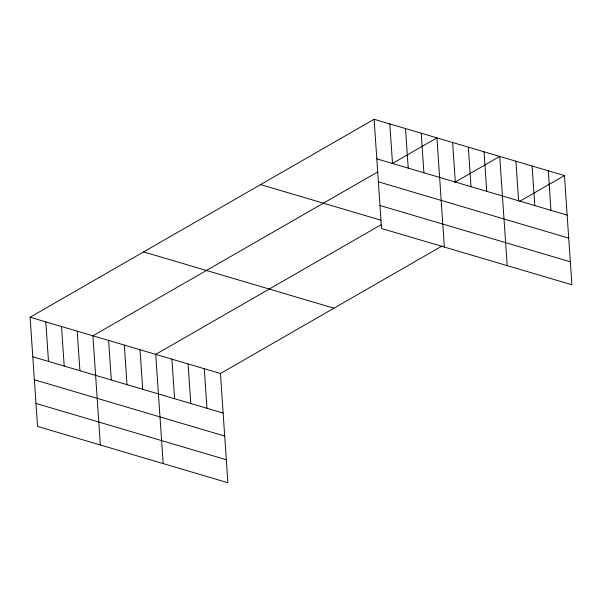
<?xml version="1.0" encoding="UTF-8"?>
<svg xmlns="http://www.w3.org/2000/svg" width="602" height="602" viewBox="0 0 602 602"><rect width="100%" height="100%" fill="white"/><g stroke="black" fill="none" stroke-linecap="round" stroke-linejoin="round"><path stroke-width="0.9" d="M441.996 246.037L220.445 373.518L227.887 482.721L37.542 426.427L30.1 317.224L374.113 119.279L564.458 175.573L571.9 284.776L381.555 228.482L374.113 119.279M377.8 171.879L92.911 335.803L100.361 444.998M391.985 163.714L436.924 137.858L444.366 247.061M381.344 224.561L155.73 354.375L163.172 463.578M454.803 182.293L499.735 156.437L507.185 265.64M519.518 201.437L564.458 175.573M376.807 158.838L567.152 215.132M378.372 181.819L568.717 238.114M379.99 205.5L570.335 261.795M260.583 184.603L380.983 220.212M143.622 251.899L333.967 308.201M30.1 317.224L220.445 373.518M32.794 356.775L223.139 413.077M34.367 379.764L224.712 436.059M35.977 403.438L226.322 459.74M548.279 170.795L550.973 210.346M532.1 166.009L534.794 205.56M515.914 161.223L518.615 200.775M484.031 151.794L486.732 191.346M468.333 147.144L471.027 186.703M452.629 142.501L455.323 182.06M421.219 133.215L423.913 172.766M405.515 128.565L408.216 168.124M389.81 123.922L392.512 163.481M204.266 368.733L206.96 408.291M188.087 363.947L190.781 403.506M171.909 359.161L174.603 398.72M140.025 349.732L142.719 389.291M124.321 345.089L127.014 384.648M108.616 340.446L111.317 380.005M77.214 331.153L79.908 370.712M61.509 326.51L64.203 366.069M45.805 321.867L48.499 361.426"/></g></svg>
